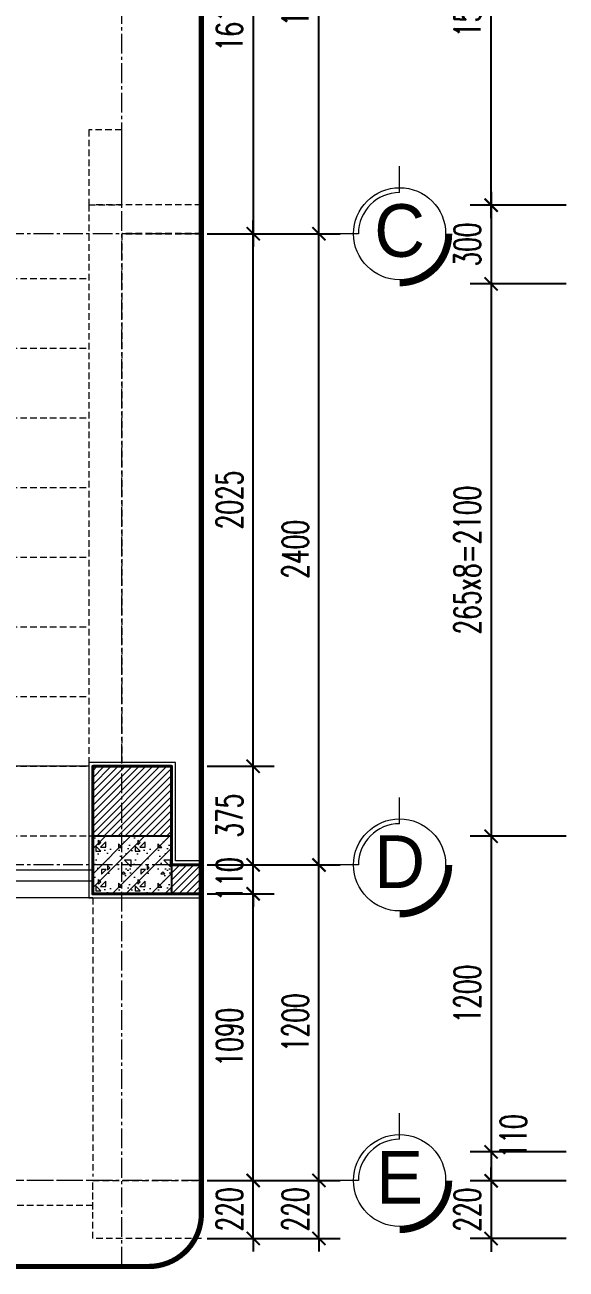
# Model space of a CAD drawing. Header units: millimetres. Extents: x -229618 to 2906, y -178063 to 96806.
# Drawn here: x -143979 to -141922, y -56419 to -51688 of the extents above; entities that cross this region are included whole.
import ezdxf
from ezdxf.enums import TextEntityAlignment as Align

# ---------------------------------------------------------------- set-up
doc = ezdxf.new("R2010")
doc.units = ezdxf.units.MM
doc.header["$LTSCALE"] = 200
doc.header["$MEASUREMENT"] = 0
doc.header["$PDMODE"] = 3
doc.header["$PDSIZE"] = 50
for name, pattern in [('CENTER2', [1.125, 0.75, -0.125, 0.125, -0.125]), ('DASHED2', [0.375, 0.25, -0.125]), ('HIDDEN2', [0.1875, 0.125, -0.0625])]:
    doc.linetypes.add(name, pattern=pattern)
doc.layers.get('0').update_dxf_attribs({"color": 95, "linetype": 'CONTINUOUS'})
doc.layers.get('DEFPOINTS').update_dxf_attribs({"linetype": 'CONTINUOUS'})
for name, color, linetype, lineweight in [('cat', 1, 'CONTINUOUS', 40), ('hatch', 250, 'CONTINUOUS', 5), ('khuat', 8, 'DASHED2', 15), ('nho', 252, 'CONTINUOUS', 15), ('thay', 7, 'CONTINUOUS', 18), ('tim', 18, 'CENTER2', 9)]:
    doc.layers.add(name, color=color, linetype=linetype, lineweight=lineweight)
for name, color, linetype in [('COT', 2, 'CONTINUOUS'), ('DIM', 251, 'CONTINUOUS'), ('MANH', 9, 'CONTINUOUS'), ('TEXT', 33, 'CONTINUOUS')]:
    doc.layers.add(name, color=color, linetype=linetype)
doc.styles.add('Aria H iso', font='Vharial_0.ttf')
doc.styles.add('dam', font='Vhavanb_0.ttf', dxfattribs={"width": 0.9, "height": 450})
doc.styles.add('Scale', font='vnsimli.shx', dxfattribs={"width": 0.65, "bigfont": 'bigfont.shx'})
doc.dimstyles.new('Scale', dxfattribs={"dimscale": 75, "dimtxt": 2, "dimasz": 1, "dimexe": 1.6, "dimexo": 0, "dimgap": 0.8, "dimtad": 1, "dimdec": 0, "dimzin": 0, "dimdsep": 46, "dimtxsty": 'Scale', "dimblk": 'ARCHTICK', "dimcen": 0.1, "dimdle": 1, "dimclrd": 256, "dimclre": 256, "dimclrt": 3, "dimadec": 0, "dimazin": 0, "dimtfac": 1, "dimtdec": 0, "dimtix": 1, "dimtmove": 2, "dimatfit": 3, "dimldrblk": 'ARCHTICK', "dimfxl": 0, "dimtolj": 1, "dimtzin": 0, "dimarcsym": 0})

# ---------------------------------------------------------------- blocks, each defined once
blk = doc.blocks.new('_ArchTick')
at = {"color": 0, "linetype": 'ByBlock', "const_width": 0.15}
blk.add_lwpolyline([(-0.5, -0.5), (0.5, 0.5)], dxfattribs=at)
blk = doc.blocks.new('*D914')
at = {"layer": 'DEFPOINTS', "color": 0}
for p in [(-143286.6, -56082.3), (-143111.4, -56082.3), (-143286.6, -56302.3)]:
    blk.add_point(p, dxfattribs=at)
at = {"layer": 'DIM', "lineweight": -2}
for p, q in [((-143111.4, -56082.3), (-143111.4, -56032.3)), ((-143286.6, -56082.3), (-143031.4, -56082.3)), ((-143111.4, -56302.3), (-143111.4, -56082.3)), ((-143286.6, -56302.3), (-143031.4, -56302.3)), ((-143111.4, -56302.3), (-143111.4, -56352.3))]:
    blk.add_line(p, q, dxfattribs=at)
at = {"layer": 'DIM', "lineweight": -2, "xscale": 50, "yscale": 50, "zscale": 50}
for p, rotation in [((-143111.4, -56082.3), 270), ((-143111.4, -56302.3), 90)]:
    blk.add_blockref('_ArchTick', p, dxfattribs=dict(at, rotation=rotation))
at = {"layer": 'DIM', "color": 3, "insert": (-143201.4, -56192.3), "char_height": 100, "attachment_point": 5, "rotation": 90, "style": 'Scale'}
blk.add_mtext('\\A1;220', dxfattribs=at)
blk = doc.blocks.new('*D915')
at = {"layer": 'DEFPOINTS', "color": 0}
for p in [(-143286.6, -54992.3), (-143111.4, -54992.3), (-143286.6, -56082.3)]:
    blk.add_point(p, dxfattribs=at)
at = {"layer": 'DIM', "lineweight": -2}
for p, q in [((-143111.4, -56132.3), (-143111.4, -54942.3)), ((-143286.6, -54992.3), (-143031.4, -54992.3)), ((-143286.6, -56082.3), (-143031.4, -56082.3))]:
    blk.add_line(p, q, dxfattribs=at)
at = {"layer": 'DIM', "lineweight": -2, "xscale": 50, "yscale": 50, "zscale": 50}
for p, rotation in [((-143111.4, -54992.3), 90), ((-143111.4, -56082.3), 270)]:
    blk.add_blockref('_ArchTick', p, dxfattribs=dict(at, rotation=rotation))
at = {"layer": 'DIM', "color": 3, "insert": (-143201.4, -55537.3), "char_height": 100, "attachment_point": 5, "rotation": 90, "style": 'Scale'}
blk.add_mtext('\\A1;1090', dxfattribs=at)
blk = doc.blocks.new('*D916')
at = {"layer": 'DEFPOINTS', "color": 0}
for p in [(-143286.6, -54882.3), (-143111.4, -54882.3), (-143286.6, -54992.3)]:
    blk.add_point(p, dxfattribs=at)
at = {"layer": 'DIM', "lineweight": -2}
for p, q in [((-143111.4, -54882.3), (-143111.4, -54832.3)), ((-143286.6, -54882.3), (-143031.4, -54882.3)), ((-143111.4, -54992.3), (-143111.4, -54882.3)), ((-143286.6, -54992.3), (-143031.4, -54992.3)), ((-143111.4, -54992.3), (-143111.4, -55042.3))]:
    blk.add_line(p, q, dxfattribs=at)
at = {"layer": 'DIM', "lineweight": -2, "xscale": 50, "yscale": 50, "zscale": 50}
for p, rotation in [((-143111.4, -54882.3), 270), ((-143111.4, -54992.3), 90)]:
    blk.add_blockref('_ArchTick', p, dxfattribs=dict(at, rotation=rotation))
at = {"layer": 'DIM', "color": 3, "insert": (-143201.4, -54937.3), "char_height": 100, "attachment_point": 5, "rotation": 90, "style": 'Scale'}
blk.add_mtext('\\A1;110', dxfattribs=at)
blk = doc.blocks.new('*D917')
at = {"layer": 'DEFPOINTS', "color": 0}
for p in [(-143286.6, -54507.3), (-143111.4, -54507.3), (-143286.6, -54882.3)]:
    blk.add_point(p, dxfattribs=at)
at = {"layer": 'DIM', "lineweight": -2}
for p, q in [((-143111.4, -54932.3), (-143111.4, -54457.3)), ((-143286.6, -54507.3), (-143031.4, -54507.3)), ((-143286.6, -54882.3), (-143031.4, -54882.3))]:
    blk.add_line(p, q, dxfattribs=at)
at = {"layer": 'DIM', "lineweight": -2, "xscale": 50, "yscale": 50, "zscale": 50}
for p, rotation in [((-143111.4, -54507.3), 90), ((-143111.4, -54882.3), 270)]:
    blk.add_blockref('_ArchTick', p, dxfattribs=dict(at, rotation=rotation))
at = {"layer": 'DIM', "color": 3, "insert": (-143201.4, -54694.8), "char_height": 100, "attachment_point": 5, "rotation": 90, "style": 'Scale'}
blk.add_mtext('\\A1;375', dxfattribs=at)
blk = doc.blocks.new('*D918')
at = {"layer": 'DEFPOINTS', "color": 0}
for p in [(-143286.6, -52482.3), (-143111.4, -52482.3), (-143286.6, -54507.3)]:
    blk.add_point(p, dxfattribs=at)
at = {"layer": 'DIM', "lineweight": -2}
for p, q in [((-143111.4, -54557.3), (-143111.4, -52432.3)), ((-143286.6, -52482.3), (-143031.4, -52482.3)), ((-143286.6, -54507.3), (-143031.4, -54507.3))]:
    blk.add_line(p, q, dxfattribs=at)
at = {"layer": 'DIM', "lineweight": -2, "xscale": 50, "yscale": 50, "zscale": 50}
for p, rotation in [((-143111.4, -52482.3), 90), ((-143111.4, -54507.3), 270)]:
    blk.add_blockref('_ArchTick', p, dxfattribs=dict(at, rotation=rotation))
at = {"layer": 'DIM', "color": 3, "insert": (-143201.4, -53494.8), "char_height": 100, "attachment_point": 5, "rotation": 90, "style": 'Scale'}
blk.add_mtext('\\A1;2025', dxfattribs=at)
blk = doc.blocks.new('*D921')
at = {"layer": 'DEFPOINTS', "color": 0}
for p in [(-143161.6, -56082.3), (-142861.4, -56082.3), (-143161.6, -56302.3)]:
    blk.add_point(p, dxfattribs=at)
at = {"layer": 'DIM', "lineweight": -2}
for p, q in [((-142861.4, -56082.3), (-142861.4, -56032.3)), ((-143161.6, -56082.3), (-142781.4, -56082.3)), ((-142861.4, -56302.3), (-142861.4, -56082.3)), ((-143161.6, -56302.3), (-142781.4, -56302.3)), ((-142861.4, -56302.3), (-142861.4, -56352.3))]:
    blk.add_line(p, q, dxfattribs=at)
at = {"layer": 'DIM', "lineweight": -2, "xscale": 50, "yscale": 50, "zscale": 50}
for p, rotation in [((-142861.4, -56082.3), 270), ((-142861.4, -56302.3), 90)]:
    blk.add_blockref('_ArchTick', p, dxfattribs=dict(at, rotation=rotation))
at = {"layer": 'DIM', "color": 3, "insert": (-142951.4, -56192.3), "char_height": 100, "attachment_point": 5, "rotation": 90, "style": 'Scale'}
blk.add_mtext('\\A1;220', dxfattribs=at)
blk = doc.blocks.new('*D922')
at = {"layer": 'DEFPOINTS', "color": 0}
for p in [(-143161.6, -54882.3), (-142861.4, -54882.3), (-143161.6, -56082.3)]:
    blk.add_point(p, dxfattribs=at)
at = {"layer": 'DIM', "lineweight": -2}
for p, q in [((-142861.4, -56132.3), (-142861.4, -54832.3)), ((-143161.6, -54882.3), (-142781.4, -54882.3)), ((-143161.6, -56082.3), (-142781.4, -56082.3))]:
    blk.add_line(p, q, dxfattribs=at)
at = {"layer": 'DIM', "lineweight": -2, "xscale": 50, "yscale": 50, "zscale": 50}
for p, rotation in [((-142861.4, -54882.3), 90), ((-142861.4, -56082.3), 270)]:
    blk.add_blockref('_ArchTick', p, dxfattribs=dict(at, rotation=rotation))
at = {"layer": 'DIM', "color": 3, "insert": (-142951.4, -55482.3), "char_height": 100, "attachment_point": 5, "rotation": 90, "style": 'Scale'}
blk.add_mtext('\\A1;1200', dxfattribs=at)
blk = doc.blocks.new('*D923')
at = {"layer": 'DEFPOINTS', "color": 0}
for p in [(-143161.6, -52482.3), (-142861.4, -52482.3), (-143161.6, -54882.3)]:
    blk.add_point(p, dxfattribs=at)
at = {"layer": 'DIM', "lineweight": -2}
for p, q in [((-142861.4, -54932.3), (-142861.4, -52432.3)), ((-143161.6, -52482.3), (-142781.4, -52482.3)), ((-143161.6, -54882.3), (-142781.4, -54882.3))]:
    blk.add_line(p, q, dxfattribs=at)
at = {"layer": 'DIM', "lineweight": -2, "xscale": 50, "yscale": 50, "zscale": 50}
for p, rotation in [((-142861.4, -52482.3), 90), ((-142861.4, -54882.3), 270)]:
    blk.add_blockref('_ArchTick', p, dxfattribs=dict(at, rotation=rotation))
at = {"layer": 'DIM', "color": 3, "insert": (-142951.4, -53682.3), "char_height": 100, "attachment_point": 5, "rotation": 90, "style": 'Scale'}
blk.add_mtext('\\A1;2400', dxfattribs=at)
blk = doc.blocks.new('*D924')
at = {"layer": 'DEFPOINTS', "color": 0}
for p in [(-143161.6, -50682.3), (-142861.4, -50682.3), (-143161.6, -52482.3)]:
    blk.add_point(p, dxfattribs=at)
at = {"layer": 'DIM', "lineweight": -2}
for p, q in [((-142861.4, -52532.3), (-142861.4, -50632.3)), ((-143161.6, -50682.3), (-142781.4, -50682.3)), ((-143161.6, -52482.3), (-142781.4, -52482.3))]:
    blk.add_line(p, q, dxfattribs=at)
at = {"layer": 'DIM', "lineweight": -2, "xscale": 50, "yscale": 50, "zscale": 50}
for p, rotation in [((-142861.4, -50682.3), 90), ((-142861.4, -52482.3), 270)]:
    blk.add_blockref('_ArchTick', p, dxfattribs=dict(at, rotation=rotation))
at = {"layer": 'DIM', "color": 3, "insert": (-142951.4, -51582.3), "char_height": 100, "attachment_point": 5, "rotation": 90, "style": 'Scale'}
blk.add_mtext('\\A1;1800', dxfattribs=at)
blk = doc.blocks.new('*D925')
at = {"layer": 'DEFPOINTS', "color": 0}
for p in [(-143286.6, -50872.3), (-143286.6, -52482.3), (-143111.4, -52482.3)]:
    blk.add_point(p, dxfattribs=at)
at = {"layer": 'DIM', "lineweight": -2}
for p, q in [((-143111.4, -50822.3), (-143111.4, -52532.3)), ((-143286.6, -50872.3), (-143031.4, -50872.3)), ((-143286.6, -52482.3), (-143031.4, -52482.3))]:
    blk.add_line(p, q, dxfattribs=at)
at = {"layer": 'DIM', "lineweight": -2, "xscale": 50, "yscale": 50, "zscale": 50}
for p, rotation in [((-143111.4, -50872.3), 90), ((-143111.4, -52482.3), 270)]:
    blk.add_blockref('_ArchTick', p, dxfattribs=dict(at, rotation=rotation))
at = {"layer": 'DIM', "color": 3, "insert": (-143201.4, -51677.3), "char_height": 100, "attachment_point": 5, "rotation": 90, "style": 'Scale'}
blk.add_mtext('\\A1;1610', dxfattribs=at)
blk = doc.blocks.new('*D958')
at = {"layer": 'DEFPOINTS', "color": 0}
for p in [(-141922, -52373.4), (-142207.1, -52673.4), (-141922, -52673.4)]:
    blk.add_point(p, dxfattribs=at)
at = {"layer": 'DIM', "lineweight": -2}
for p, q in [((-142207.1, -52323.4), (-142207.1, -52723.4)), ((-141922, -52373.4), (-142287.1, -52373.4)), ((-141922, -52673.4), (-142287.1, -52673.4))]:
    blk.add_line(p, q, dxfattribs=at)
at = {"layer": 'DIM', "lineweight": -2, "xscale": 50, "yscale": 50, "zscale": 50}
for p, rotation in [((-142207.1, -52373.4), 90), ((-142207.1, -52673.4), 270)]:
    blk.add_blockref('_ArchTick', p, dxfattribs=dict(at, rotation=rotation))
at = {"layer": 'DIM', "color": 3, "insert": (-142297.1, -52523.4), "char_height": 100, "attachment_point": 5, "rotation": 90, "style": 'Scale'}
blk.add_mtext('\\A1;300', dxfattribs=at)
blk = doc.blocks.new('*D959')
at = {"layer": 'DEFPOINTS', "color": 0}
for p in [(-141922, -52673.4), (-142207.1, -54773.4), (-141922, -54773.4)]:
    blk.add_point(p, dxfattribs=at)
at = {"layer": 'DIM', "lineweight": -2}
for p, q in [((-142207.1, -52623.4), (-142207.1, -54823.4)), ((-141922, -52673.4), (-142287.1, -52673.4)), ((-141922, -54773.4), (-142287.1, -54773.4))]:
    blk.add_line(p, q, dxfattribs=at)
at = {"layer": 'DIM', "lineweight": -2, "xscale": 50, "yscale": 50, "zscale": 50}
for p, rotation in [((-142207.1, -52673.4), 90), ((-142207.1, -54773.4), 270)]:
    blk.add_blockref('_ArchTick', p, dxfattribs=dict(at, rotation=rotation))
at = {"layer": 'DIM', "color": 3, "insert": (-142297.1, -53723.4), "char_height": 100, "attachment_point": 5, "rotation": 90, "style": 'Scale'}
blk.add_mtext('\\A1;265x8=2100', dxfattribs=at)
blk = doc.blocks.new('*D960')
at = {"layer": 'DEFPOINTS', "color": 0}
for p in [(-141922, -54773.4), (-142207.1, -55973.4), (-141922, -55973.4)]:
    blk.add_point(p, dxfattribs=at)
at = {"layer": 'DIM', "lineweight": -2}
for p, q in [((-142207.1, -54723.4), (-142207.1, -56023.4)), ((-141922, -54773.4), (-142287.1, -54773.4)), ((-141922, -55973.4), (-142287.1, -55973.4))]:
    blk.add_line(p, q, dxfattribs=at)
at = {"layer": 'DIM', "lineweight": -2, "xscale": 50, "yscale": 50, "zscale": 50}
for p, rotation in [((-142207.1, -54773.4), 90), ((-142207.1, -55973.4), 270)]:
    blk.add_blockref('_ArchTick', p, dxfattribs=dict(at, rotation=rotation))
at = {"layer": 'DIM', "color": 3, "insert": (-142297.1, -55373.4), "char_height": 100, "attachment_point": 5, "rotation": 90, "style": 'Scale'}
blk.add_mtext('\\A1;1200', dxfattribs=at)
blk = doc.blocks.new('*D961')
at = {"layer": 'DEFPOINTS', "color": 0}
for p in [(-142207.1, -50873.4), (-141922, -50873.4), (-141922, -52373.4)]:
    blk.add_point(p, dxfattribs=at)
at = {"layer": 'DIM', "lineweight": -2}
for p, q in [((-142207.1, -52423.4), (-142207.1, -50823.4)), ((-141922, -50873.4), (-142287.1, -50873.4)), ((-141922, -52373.4), (-142287.1, -52373.4))]:
    blk.add_line(p, q, dxfattribs=at)
at = {"layer": 'DIM', "lineweight": -2, "xscale": 50, "yscale": 50, "zscale": 50}
for p, rotation in [((-142207.1, -50873.4), 90), ((-142207.1, -52373.4), 270)]:
    blk.add_blockref('_ArchTick', p, dxfattribs=dict(at, rotation=rotation))
at = {"layer": 'DIM', "color": 3, "insert": (-142297.1, -51623.4), "char_height": 100, "attachment_point": 5, "rotation": 90, "style": 'Scale'}
blk.add_mtext('\\A1;1500', dxfattribs=at)
blk = doc.blocks.new('*D963')
at = {"layer": 'DEFPOINTS', "color": 0}
for p in [(-141922, -55973.4), (-142207.1, -56083.4), (-141922, -56083.4)]:
    blk.add_point(p, dxfattribs=at)
at = {"layer": 'DIM', "lineweight": -2}
for p, q in [((-142207.1, -55923.4), (-142207.1, -56133.4)), ((-141922, -55973.4), (-142287.1, -55973.4)), ((-141922, -56083.4), (-142287.1, -56083.4))]:
    blk.add_line(p, q, dxfattribs=at)
at = {"layer": 'DIM', "lineweight": -2, "xscale": 50, "yscale": 50, "zscale": 50}
for p, rotation in [((-142207.1, -55973.4), 90), ((-142207.1, -56083.4), 270)]:
    blk.add_blockref('_ArchTick', p, dxfattribs=dict(at, rotation=rotation))
at = {"layer": 'DIM', "color": 3, "insert": (-142122.1, -55914.5), "char_height": 100, "attachment_point": 5, "rotation": 90, "style": 'Scale'}
blk.add_mtext('\\A1;110', dxfattribs=at)
blk = doc.blocks.new('*D964')
at = {"layer": 'DEFPOINTS', "color": 0}
for p in [(-141922, -56083.4), (-142207.1, -56303.4), (-141922, -56303.4)]:
    blk.add_point(p, dxfattribs=at)
at = {"layer": 'DIM', "lineweight": -2}
for p, q in [((-142207.1, -56083.4), (-142207.1, -56033.4)), ((-141922, -56083.4), (-142287.1, -56083.4)), ((-142207.1, -56083.4), (-142207.1, -56303.4)), ((-141922, -56303.4), (-142287.1, -56303.4)), ((-142207.1, -56303.4), (-142207.1, -56353.4))]:
    blk.add_line(p, q, dxfattribs=at)
at = {"layer": 'DIM', "lineweight": -2, "xscale": 50, "yscale": 50, "zscale": 50}
for p, rotation in [((-142207.1, -56083.4), 270), ((-142207.1, -56303.4), 90)]:
    blk.add_blockref('_ArchTick', p, dxfattribs=dict(at, rotation=rotation))
at = {"layer": 'DIM', "color": 3, "insert": (-142297.1, -56193.4), "char_height": 100, "attachment_point": 5, "rotation": 90, "style": 'Scale'}
blk.add_mtext('\\A1;220', dxfattribs=at)
blk = doc.blocks.new('tr')
at = {"layer": 'thay', "ltscale": 600}
for p, q in [((0, -200), (0, 0)), ((313.2, -513.2), (513.2, -513.2))]:
    blk.add_line(p, q, dxfattribs=at)
at = {"layer": 'thay', "ltscale": 600, "const_width": 50}
blk.add_lwpolyline([(-375, -513.2, 0.414214), (0, -888.2, 0.414214)], format="xyb", dxfattribs=at)
at = {"layer": 'thay', "ltscale": 600}
blk.add_circle((0, -513.2), 350, dxfattribs=at)
blk.add_arc((0, -513.2), 313.2, 0, 90, dxfattribs=at)
at = {"layer": 'TEXT', "linetype": 'Continuous', "style": 'Aria H iso'}
blk.add_attdef('A', text='', height=350, dxfattribs=at).set_placement((0, -670.6), align=Align.CENTER)

msp = doc.modelspace()

# ---------------------------------------------------------------- hatches: boundary and pattern name
at = {"layer": 'hatch', "linetype": 'Continuous'}
h = msp.add_hatch(dxfattribs=at)
h.set_pattern_fill('ANSI31', color=256, scale=150, style=0)
h.set_pattern_definition([(45, (-285883.295, -7199.217), (-13.2582521, 13.2582521), [])])
h.paths.add_polyline_path([(-143421.3, -54882.3), (-143308.3, -54882.3), (-143308.3, -54992.3), (-143421.3, -54992.3)])
h.paths.add_polyline_path([(-143421.3, -54507.3), (-143421.3, -54772.3), (-143721.3, -54772.3), (-143721.3, -54507.3)])
h = msp.add_hatch(dxfattribs=at)
h.set_pattern_fill('BT', color=256, scale=150, style=0)
h.set_pattern_definition([(0, (-278210.13, -46513.81), (0, 150), [0, -150]), (0, (-278316.1, -46448.96), (0, 150), [0, -150]), (0, (-278311.4, -46475.37), (0, 150), [0, -150]), (0, (-278258.56, -46463.05), (0, 150), [0, -150]), (0, (-278287.04, -46419.91), (0, 150), [0, -150]), (0, (-278294.67, -46438.98), (0, 150), [0, -150]), (0, (-278281.16, -46407), (0, 150), [0, -150]), (0, (-278302, -46394.38), (0, 150), [0, -150]), (0, (-278273.24, -46427.25), (0, 150), [0, -150]), (0, (-278321.38, -46426.66), (0, 150), [0, -150]), (0, (-278225.39, -46426.07), (0, 150), [0, -150]), (0, (-278203.67, -46421.96), (0, 150), [0, -150]), (0, (-278214.83, -46437.22), (0, 150), [0, -150]), (0, (-278211.6, -46457.76), (0, 150), [0, -150]), (0, (-278250.64, -46439.86), (0, 150), [0, -150]), (0, (-278251.81, -46481.24), (0, 150), [0, -150]), (0, (-278251.81, -46494.15), (0, 150), [0, -150]), (0, (-278322.85, -46497.09), (0, 150), [0, -150]), (0, (-278263.55, -46479.48), (0, 150), [0, -150]), (0, (-278262.97, -46529.36), (0, 150), [0, -150]), (0, (-278279.11, -46497.38), (0, 150), [0, -150]), (0, (-278277.94, -46512.05), (0, 150), [0, -150]), (0, (-278297.31, -46522.91), (0, 150), [0, -150]), (0, (-278287.33, -46502.95), (0, 150), [0, -150]), (0, (-278294.37, -46496.79), (0, 150), [0, -150]), (45, (-278215.08, -46501.4), (0, 150.00005), [12, -200.1321]), (135, (-278206.6, -46492.91), (-150.00005, 0), [12, -200.1321]), (270, (-278215.08, -46484.43), (150, -3e-14), [16.97055, -133.02945]), (180, (-278220.29, -46499.49), (-2e-14, -150), [18, -132]), (270, (-278238.29, -46499.49), (150, -3e-14), [18, -132]), (45, (-278238.29, -46517.49), (0, 150.00005), [25.4559, -186.6762]), (90, (-278275.8, -46489.12), (-150, 9e-15), [25.2, -124.8]), (180, (-278275.8, -46463.92), (-2e-14, -150), [25.2, -124.8]), (315, (-278301, -46463.92), (150.00005, -3e-14), [35.6382, -176.4939]), (135, (-278297.14, -46516.09), (-150.00005, 0), [10.5, -201.6321]), (225, (-278304.57, -46508.66), (-2e-14, -150.00005), [10.5, -201.6321]), (0, (-278312, -46516.09), (0, 150), [14.84925, -135.15075]), (0, (-278242.32, -46414.68), (0, 150), [20.625, -129.375]), (90, (-278221.69, -46414.68), (-150, 9e-15), [20.625, -129.375]), (225, (-278221.69, -46394.06), (-2e-14, -150.00005), [29.1681, -182.96385]), (270, (-278259.66, -46411.7), (150, -3e-14), [18.75, -131.25]), (0, (-278259.66, -46430.44), (0, 150), [18.75, -131.25]), (135, (-278240.91, -46430.44), (-150.00005, 0), [26.51655, -185.61555]), (45, (-278250.12, -46405.92), (0, 150.00005), [12.75, -199.3821]), (135, (-278241.11, -46396.9), (-150.00005, 0), [12.75, -199.3821]), (270, (-278250.12, -46387.88), (150, -3e-14), [18.0312, -131.9688]), (135, (-278309.02, -46416.72), (-150.00005, 0), [21.21315, -190.9188]), (0, (-278324.02, -46416.72), (0, 150), [15, -135]), (270, (-278324.02, -46401.72), (150, -3e-14), [15, -135]), (45, (-278335.07, -46533.06), (-74.24621, 74.24621), []), (45, (-278282.57, -46533.06), (-74.24621, 74.24621), [])])
h.paths.add_polyline_path([(-143421.3, -54772.3), (-143421.3, -54992.3), (-143721.3, -54992.3), (-143721.3, -54772.3)])

# ---------------------------------------------------------------- linework, layer by layer
at = {"layer": 'cat', "linetype": 'Continuous'}
msp.add_lwpolyline([(-143308.3, -54882.3), (-143421.3, -54882.3), (-143421.3, -54507.3), (-143721.3, -54507.3), (-143721.3, -54992.3), (-143308.3, -54992.3)], dxfattribs=at)
at = {"layer": 'COT', "linetype": 'Continuous'}
msp.add_lwpolyline([(-143421.3, -54992.3), (-143721.3, -54992.3), (-143721.3, -54772.3), (-143421.3, -54772.3)], close=True, dxfattribs=at)
at = {"layer": 'DIM', "linetype": 'HIDDEN2'}
msp.add_line((-143308.3, -52482.3), (-143611.3, -52482.3), dxfattribs=at)
at = {"layer": 'hatch', "linetype": 'Continuous'}
msp.add_lwpolyline([(-143308.3, -54867.3), (-143406.3, -54867.3), (-143406.3, -54492.3), (-143736.3, -54492.3), (-143736.3, -55007.3), (-143308.3, -55007.3)], dxfattribs=at)
at = {"layer": 'khuat', "linetype": 'HIDDEN2'}
for p, q in [((-143736.3, -52372.3), (-143736.3, -54492.3)), ((-143308.3, -52372.3), (-143721.3, -52372.3)), ((-143611.3, -52482.3), (-143611.3, -54492.3)), ((-144671.3, -52652.3), (-143736.3, -52652.3)), ((-144671.3, -52917.3), (-143736.3, -52917.3)), ((-144671.3, -53182.3), (-143736.3, -53182.3)), ((-144671.3, -53447.3), (-143736.3, -53447.3)), ((-144671.3, -53712.3), (-143736.3, -53712.3)), ((-144671.3, -53977.3), (-143736.3, -53977.3)), ((-144671.3, -54242.3), (-143736.3, -54242.3)), ((-144671.3, -54507.3), (-143736.3, -54507.3)), ((-144671.3, -54772.3), (-143721.3, -54772.3)), ((-143721.3, -55007.3), (-143721.3, -56067.3)), ((-143721.3, -56082.3), (-145886.3, -56082.3)), ((-143721.3, -56177.3), (-145886.3, -56177.3))]:
    msp.add_line(p, q, dxfattribs=at)
at = {"layer": 'khuat', "color": 5, "ltscale": 2, "const_width": 20}
msp.add_lwpolyline([(-143308.3, -50511.4), (-146158.5, -50511.4, 0.414214), (-146358.5, -50711.4), (-146358.5, -56409.2), (-143508.3, -56409.2, 0.414214), (-143308.3, -56209.2)], format="xyb", close=True, dxfattribs=at)
at = {"layer": 'khuat', "linetype": 'HIDDEN2'}
msp.add_lwpolyline([(-143736.3, -52372.3), (-143611.3, -52372.3), (-143611.3, -52087.3), (-143736.3, -52087.3)], close=True, dxfattribs=at)
for points in [[(-143721.3, -56192.3), (-143721.3, -56082.3), (-143721.3, -56082.3)], [(-143308.3, -56302.3), (-143721.3, -56302.3), (-143721.3, -56082.3), (-143308.3, -56082.3)]]:
    msp.add_lwpolyline(points, dxfattribs=at)
at = {"layer": 'nho', "linetype": 'Continuous'}
msp.add_lwpolyline([(-144976.3, -54902.3), (-144976.3, -54942.3), (-143721.3, -54942.3), (-143721.3, -54902.3)], close=True, dxfattribs=at)
at = {"layer": 'thay', "linetype": 'Continuous'}
for p, q in [((-143736.3, -54507.3), (-144646.3, -54507.3)), ((-143721.3, -55007.3), (-145886.3, -55007.3))]:
    msp.add_line(p, q, dxfattribs=at)
at = {"layer": 'tim', "ltscale": 0.5}
for p, q in [((-143611.3, -56409.2), (-143611.3, -50511.4)), ((-143308.3, -52482.3), (-146363.5, -52482.3)), ((-143308.3, -54882.3), (-146363.5, -54882.3)), ((-143308.3, -56082.3), (-146358.5, -56082.3))]:
    msp.add_line(p, q, dxfattribs=at)

# ---------------------------------------------------------------- block references
at = {"layer": 'MANH', "xscale": 0.5, "yscale": 0.5, "zscale": 0.5, "rotation": 90}
for p in [(-142811.4, -52482.3), (-142811.4, -54882.3), (-142811.4, -56082.3)]:
    msp.add_blockref('tr', p, dxfattribs=at)

# ---------------------------------------------------------------- texts
at = {"layer": 'TEXT', "linetype": 'Continuous', "style": 'dam'}
for s, p in [('c', (-142554.8, -52470)), ('d', (-142554.8, -54870)), ('e', (-142554.8, -56070))]:
    msp.add_text(s, height=200, dxfattribs=at).set_placement(p, align=Align.MIDDLE)

# ---------------------------------------------------------------- dimensions: what is measured, and where the dimension line sits
at = {"layer": 'DIM'}
for base, p1, p2, angle, picture, middle in [((-142861.4, -50682.3), (-143161.6, -52482.3), (-143161.6, -50682.3), 90, '*D924', (-142951.4, -51582.3)), ((-143111.4, -52482.3), (-143286.6, -50872.3), (-143286.6, -52482.3), 270, '*D925', (-143201.4, -51677.3)), ((-142207.1, -50873.4), (-141922, -52373.4), (-141922, -50873.4), 90, '*D961', (-142297.1, -51623.4)), ((-142207.1, -52673.4), (-141922, -52373.4), (-141922, -52673.4), 90, '*D958', (-142297.1, -52523.4)), ((-143111.4, -52482.3), (-143286.6, -54507.3), (-143286.6, -52482.3), 90, '*D918', (-143201.4, -53494.8)), ((-142861.4, -52482.3), (-143161.6, -54882.3), (-143161.6, -52482.3), 90, '*D923', (-142951.4, -53682.3)), ((-143111.4, -54507.3), (-143286.6, -54882.3), (-143286.6, -54507.3), 90, '*D917', (-143201.4, -54694.8)), ((-142207.1, -55973.4), (-141922, -54773.4), (-141922, -55973.4), 90, '*D960', (-142297.1, -55373.4)), ((-143111.4, -54882.3), (-143286.6, -54992.3), (-143286.6, -54882.3), 90, '*D916', (-143201.4, -54937.3)), ((-142861.4, -54882.3), (-143161.6, -56082.3), (-143161.6, -54882.3), 90, '*D922', (-142951.4, -55482.3)), ((-143111.4, -54992.3), (-143286.6, -56082.3), (-143286.6, -54992.3), 90, '*D915', (-143201.4, -55537.3)), ((-143111.4, -56082.3), (-143286.6, -56302.3), (-143286.6, -56082.3), 90, '*D914', (-143201.4, -56192.3)), ((-142861.4, -56082.3), (-143161.6, -56302.3), (-143161.6, -56082.3), 90, '*D921', (-142951.4, -56192.3)), ((-142207.1, -56303.4), (-141922, -56083.4), (-141922, -56303.4), 90, '*D964', (-142297.1, -56193.4))]:
    dim = msp.add_linear_dim(base=base, p1=p1, p2=p2, angle=angle, dimstyle='Scale', override={"dimscale": 50}, dxfattribs=at)
    dim.commit()
    dim.dimension.update_dxf_attribs({"geometry": picture, "text_midpoint": middle})
dim = msp.add_linear_dim(base=(-142207.1, -54773.4), p1=(-141922, -52673.4), p2=(-141922, -54773.4), angle=90, text='265x8=<>', dimstyle='Scale', override={"dimscale": 50}, dxfattribs=at)
dim.commit()
dim.dimension.update_dxf_attribs({"geometry": '*D959', "text_midpoint": (-142297.1, -53723.4)})
dim = msp.add_linear_dim(base=(-142207.1, -56083.4), p1=(-141922, -55973.4), p2=(-141922, -56083.4), angle=90, dimstyle='Scale', override={"dimscale": 50}, dxfattribs=at)
dim.commit()
dim.dimension.update_dxf_attribs({"geometry": '*D963', "text_midpoint": (-142122.1, -55914.5), "dimtype": 160})

doc.saveas('drawing.dxf')
